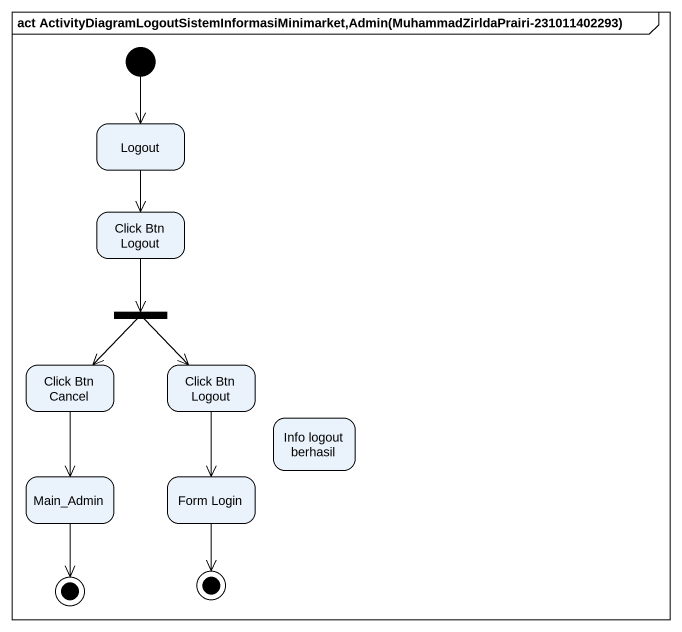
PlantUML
@startuml
mainframe act ActivityDiagramLogoutSistemInformasiMinimarket,Admin(MuhammadZirldaPrairi-231011402293)
hide empty description
state Logout
state "Click Btn Logout" as Click_Btn_Logout
state fork1 <<fork>>
state "Click Btn Cancel" as Click_Btn_Cancel
state "Click Btn Logout" as Click_Btn_Logout_2
state "Info logout berhasil" as Info_logout_berhasil
state Main_Admin
state "Form Login" as Form_Login
state final1 <<end>>
state final2 <<end>>
[*] --> Logout
Logout --> Click_Btn_Logout
Click_Btn_Logout --> fork1
fork1 --> Click_Btn_Cancel
fork1 --> Click_Btn_Logout_2
Click_Btn_Cancel --> Main_Admin
Click_Btn_Logout_2 --> Form_Login
Main_Admin --> final1
Form_Login --> final2
@enduml
